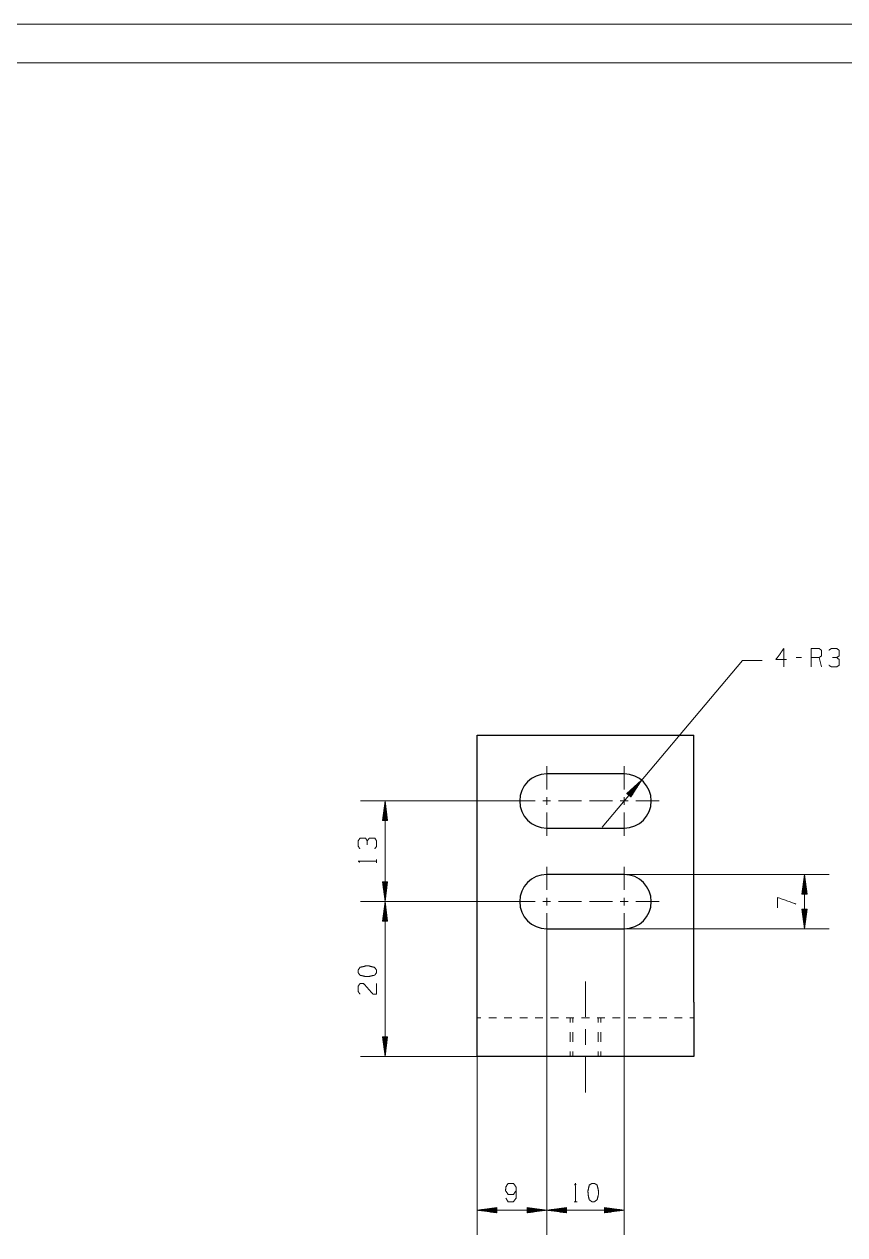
# Model space of a CAD drawing. Header units: millimetres. Extents: x 0 to 420, y 0 to 297.
# Drawn here: x 213.8 to 319.8, y 140.6 to 297 of the extents above; entities that cross this region are included whole.
import ezdxf

# ---------------------------------------------------------------- set-up
doc = ezdxf.new("R2010")
doc.units = ezdxf.units.MM
doc.layers.add('101', color=7, linetype='Continuous', true_color=0xffffff)

msp = doc.modelspace()

# ---------------------------------------------------------------- linework, layer by layer
at = {"layer": '101', "color": 133, "linetype": 'Continuous', "lineweight": 18}
for p, q in [((420, 297), (0, 297)), ((415, 292), (25, 292))]:
    msp.add_line(p, q, dxfattribs=at)
at = {"layer": '101', "color": 22, "linetype": 'Continuous', "lineweight": 18}
for p, q in [((288.43, 193.24), (306.59, 214.77)), ((306.59, 214.77), (309.13, 214.77)), ((293.54, 199.3), (291.65, 197.58)), ((291.85, 197.41), (293.11, 198.91)), ((291.89, 197.38), (293.4, 199.17)), ((291.93, 197.35), (293.44, 199.14)), ((291.97, 197.31), (293.23, 198.81)), ((292.16, 197.15), (293.54, 199.3)), ((291.65, 197.57), (291.68, 197.6)), ((291.65, 197.57), (291.68, 197.6)), ((291.65, 197.58), (292.16, 197.15)), ((291.69, 197.54), (291.96, 197.86)), ((291.73, 197.51), (292.25, 198.12)), ((291.77, 197.48), (292.54, 198.39)), ((291.81, 197.44), (292.83, 198.65)), ((292, 197.28), (293.02, 198.48)), ((292.04, 197.25), (292.81, 198.16)), ((292.08, 197.21), (292.6, 197.83)), ((292.12, 197.18), (292.39, 197.5)), ((292.16, 197.15), (292.18, 197.17)), ((292.16, 197.15), (292.18, 197.17)), ((276.79, 196.63), (257.22, 196.63)), ((260.4, 196.63), (260.06, 194.09)), ((260.27, 194.09), (260.27, 195.66)), ((260.32, 194.09), (260.32, 196.05)), ((260.37, 194.09), (260.37, 196.43)), ((260.4, 183.63), (260.4, 196.63)), ((260.73, 194.09), (260.4, 196.63)), ((260.42, 194.09), (260.42, 196.43)), ((260.47, 194.09), (260.47, 196.05)), ((260.52, 194.09), (260.52, 195.66)), ((260.06, 194.09), (260.73, 194.09)), ((260.07, 194.09), (260.07, 194.12)), ((260.07, 194.09), (260.07, 194.12)), ((260.12, 194.09), (260.12, 194.51)), ((260.17, 194.09), (260.17, 194.89)), ((260.22, 194.09), (260.22, 195.28)), ((260.57, 194.09), (260.57, 195.28)), ((260.62, 194.09), (260.62, 194.89)), ((260.68, 194.09), (260.68, 194.51)), ((260.73, 194.09), (260.73, 194.12)), ((260.73, 194.09), (260.73, 194.12)), ((260.73, 186.17), (260.06, 186.17)), ((260.06, 186.17), (260.4, 183.63)), ((260.07, 186.17), (260.07, 186.14)), ((260.07, 186.17), (260.07, 186.14)), ((260.12, 186.17), (260.12, 185.75)), ((260.17, 186.17), (260.17, 185.36)), ((260.22, 186.17), (260.22, 184.98)), ((260.27, 186.17), (260.27, 184.59)), ((260.32, 186.17), (260.32, 184.21)), ((260.37, 186.17), (260.37, 183.82)), ((260.4, 183.63), (260.73, 186.17)), ((260.42, 186.17), (260.42, 183.82)), ((260.47, 186.17), (260.47, 184.21)), ((260.52, 186.17), (260.52, 184.59)), ((260.57, 186.17), (260.57, 184.98)), ((260.62, 186.17), (260.62, 185.36)), ((260.68, 186.17), (260.68, 185.75)), ((260.73, 186.17), (260.73, 186.14)), ((260.73, 186.17), (260.73, 186.14)), ((291.29, 187.13), (317.75, 187.13)), ((314.58, 187.13), (314.24, 184.59)), ((314.45, 184.59), (314.45, 186.16)), ((314.5, 184.59), (314.5, 186.55)), ((314.55, 184.59), (314.55, 186.93)), ((314.58, 180.13), (314.58, 187.13)), ((314.91, 184.59), (314.58, 187.13)), ((314.6, 184.59), (314.6, 186.93)), ((314.65, 184.59), (314.65, 186.55)), ((314.7, 184.59), (314.7, 186.16)), ((314.24, 184.59), (314.91, 184.59)), ((314.25, 184.59), (314.25, 184.62)), ((314.25, 184.59), (314.25, 184.62)), ((314.3, 184.59), (314.3, 185.01)), ((314.35, 184.59), (314.35, 185.39)), ((314.4, 184.59), (314.4, 185.78)), ((314.75, 184.59), (314.75, 185.78)), ((314.81, 184.59), (314.81, 185.39)), ((314.86, 184.59), (314.86, 185.01)), ((314.91, 184.59), (314.91, 184.62)), ((314.91, 184.59), (314.91, 184.62)), ((276.79, 183.63), (257.22, 183.63)), ((276.79, 183.63), (257.22, 183.63)), ((260.4, 183.63), (260.06, 181.09)), ((260.32, 181.09), (260.32, 183.05)), ((260.37, 181.09), (260.37, 183.43)), ((260.4, 183.63), (260.4, 163.63)), ((260.73, 181.09), (260.4, 183.63)), ((260.42, 181.09), (260.42, 183.43)), ((260.47, 181.09), (260.47, 183.05)), ((260.12, 181.09), (260.12, 181.51)), ((260.17, 181.09), (260.17, 181.89)), ((260.22, 181.09), (260.22, 182.28)), ((260.27, 181.09), (260.27, 182.66)), ((260.52, 181.09), (260.52, 182.66)), ((260.57, 181.09), (260.57, 182.28)), ((260.62, 181.09), (260.62, 181.89)), ((260.68, 181.09), (260.68, 181.51)), ((314.91, 182.67), (314.24, 182.67)), ((314.24, 182.67), (314.58, 180.13)), ((314.25, 182.67), (314.25, 182.64)), ((314.25, 182.67), (314.25, 182.64)), ((314.3, 182.67), (314.3, 182.25)), ((314.35, 182.67), (314.35, 181.86)), ((314.4, 182.67), (314.4, 181.48)), ((314.45, 182.67), (314.45, 181.09)), ((314.5, 182.67), (314.5, 180.71)), ((314.55, 182.67), (314.55, 180.32)), ((314.58, 180.13), (314.91, 182.67)), ((314.6, 182.67), (314.6, 180.32)), ((314.65, 182.67), (314.65, 180.71)), ((314.7, 182.67), (314.7, 181.09)), ((314.75, 182.67), (314.75, 181.48)), ((314.81, 182.67), (314.81, 181.86)), ((314.86, 182.67), (314.86, 182.25)), ((314.91, 182.67), (314.91, 182.64)), ((314.91, 182.67), (314.91, 182.64)), ((260.06, 181.09), (260.73, 181.09)), ((260.07, 181.09), (260.07, 181.12)), ((260.07, 181.09), (260.07, 181.12)), ((260.73, 181.09), (260.73, 181.12)), ((260.73, 181.09), (260.73, 181.12)), ((291.29, 180.13), (317.75, 180.13)), ((281.29, 179.13), (281.29, 140.58)), ((281.29, 179.13), (281.29, 140.58)), ((291.29, 179.13), (291.29, 140.58)), ((260.73, 166.17), (260.06, 166.17)), ((260.06, 166.17), (260.4, 163.63)), ((260.07, 166.17), (260.07, 166.14)), ((260.07, 166.17), (260.07, 166.14)), ((260.12, 166.17), (260.12, 165.75)), ((260.17, 166.17), (260.17, 165.36)), ((260.22, 166.17), (260.22, 164.98)), ((260.27, 166.17), (260.27, 164.59)), ((260.32, 166.17), (260.32, 164.21)), ((260.37, 166.17), (260.37, 163.82)), ((260.4, 163.63), (260.73, 166.17)), ((260.42, 166.17), (260.42, 163.82)), ((260.47, 166.17), (260.47, 164.21)), ((260.52, 166.17), (260.52, 164.59)), ((260.57, 166.17), (260.57, 164.98)), ((260.62, 166.17), (260.62, 165.36)), ((260.68, 166.17), (260.68, 165.75)), ((260.73, 166.17), (260.73, 166.14)), ((260.73, 166.17), (260.73, 166.14)), ((272.29, 163.63), (257.22, 163.63)), ((272.29, 163.63), (272.29, 140.58)), ((274.83, 144.09), (272.29, 143.75)), ((274.83, 143.93), (273.64, 143.93)), ((274.83, 143.98), (274.02, 143.98)), ((274.83, 144.03), (274.41, 144.03)), ((274.83, 144.08), (274.8, 144.08)), ((274.83, 144.08), (274.8, 144.08)), ((274.83, 143.42), (274.83, 144.09)), ((281.29, 143.75), (278.75, 144.09)), ((278.75, 144.09), (278.75, 143.42)), ((278.75, 144.08), (278.78, 144.08)), ((278.75, 144.08), (278.78, 144.08)), ((278.75, 144.03), (279.17, 144.03)), ((278.75, 143.98), (279.55, 143.98)), ((278.75, 143.93), (279.94, 143.93)), ((283.83, 144.09), (281.29, 143.75)), ((283.83, 143.93), (282.64, 143.93)), ((283.83, 143.98), (283.02, 143.98)), ((283.83, 144.03), (283.41, 144.03)), ((283.83, 144.08), (283.8, 144.08)), ((283.83, 144.08), (283.8, 144.08)), ((283.83, 143.42), (283.83, 144.09)), ((291.29, 143.75), (288.75, 144.09)), ((288.75, 144.09), (288.75, 143.42)), ((288.75, 144.08), (288.78, 144.08)), ((288.75, 144.08), (288.78, 144.08)), ((288.75, 144.03), (289.17, 144.03)), ((288.75, 143.98), (289.55, 143.98)), ((288.75, 143.93), (289.94, 143.93)), ((272.29, 143.75), (274.83, 143.42)), ((272.29, 143.75), (281.29, 143.75)), ((274.83, 143.78), (272.48, 143.78)), ((274.83, 143.73), (272.48, 143.73)), ((274.83, 143.83), (272.87, 143.83)), ((274.83, 143.68), (272.87, 143.68)), ((274.83, 143.88), (273.25, 143.88)), ((274.83, 143.63), (273.25, 143.63)), ((274.83, 143.58), (273.64, 143.58)), ((274.83, 143.52), (274.02, 143.52)), ((274.83, 143.47), (274.41, 143.47)), ((274.83, 143.42), (274.8, 143.42)), ((274.83, 143.42), (274.8, 143.42)), ((278.75, 143.88), (280.32, 143.88)), ((278.75, 143.83), (280.71, 143.83)), ((278.75, 143.78), (281.09, 143.78)), ((278.75, 143.42), (281.29, 143.75)), ((278.75, 143.73), (281.09, 143.73)), ((278.75, 143.68), (280.71, 143.68)), ((278.75, 143.63), (280.32, 143.63)), ((278.75, 143.58), (279.94, 143.58)), ((278.75, 143.52), (279.55, 143.52)), ((278.75, 143.47), (279.17, 143.47)), ((278.75, 143.42), (278.78, 143.42)), ((278.75, 143.42), (278.78, 143.42)), ((281.29, 143.75), (283.83, 143.42)), ((281.29, 143.75), (291.29, 143.75)), ((283.83, 143.78), (281.48, 143.78)), ((283.83, 143.73), (281.48, 143.73)), ((283.83, 143.83), (281.87, 143.83)), ((283.83, 143.68), (281.87, 143.68)), ((283.83, 143.88), (282.25, 143.88)), ((283.83, 143.63), (282.25, 143.63)), ((283.83, 143.58), (282.64, 143.58)), ((283.83, 143.52), (283.02, 143.52)), ((283.83, 143.47), (283.41, 143.47)), ((283.83, 143.42), (283.8, 143.42)), ((283.83, 143.42), (283.8, 143.42)), ((288.75, 143.88), (290.32, 143.88)), ((288.75, 143.83), (290.71, 143.83)), ((288.75, 143.78), (291.09, 143.78)), ((288.75, 143.42), (291.29, 143.75)), ((288.75, 143.73), (291.09, 143.73)), ((288.75, 143.68), (290.71, 143.68)), ((288.75, 143.63), (290.32, 143.63)), ((288.75, 143.58), (289.94, 143.58)), ((288.75, 143.52), (289.55, 143.52)), ((288.75, 143.47), (289.17, 143.47)), ((288.75, 143.42), (288.78, 143.42)), ((288.75, 143.42), (288.78, 143.42))]:
    msp.add_line(p, q, dxfattribs=at)
at = {"layer": '101', "color": 72, "linetype": 'Continuous', "lineweight": 18}
for p, q in [((314.18, 215.16), (313.51, 215.16)), ((316.79, 213.96), (316.46, 215.16)), ((259.3, 188.65), (259.3, 189.07)), ((284.81, 144.85), (285.23, 144.85))]:
    msp.add_line(p, q, dxfattribs=at)
at = {"layer": '101', "color": 251, "linetype": 'Continuous', "lineweight": 25}
for p, q in [((272.29, 170.63), (272.29, 205.13)), ((272.29, 205.13), (300.29, 205.13)), ((300.29, 170.63), (300.29, 205.13)), ((291.29, 200.13), (281.29, 200.13)), ((281.29, 193.13), (291.29, 193.13)), ((291.29, 187.13), (281.29, 187.13)), ((281.29, 180.13), (291.29, 180.13)), ((300.29, 163.63), (272.29, 163.63))]:
    msp.add_line(p, q, dxfattribs=at)
at = {"layer": '101', "color": 151, "linetype": 'Continuous', "lineweight": 18}
for p, q in [((281.29, 198.13), (281.29, 201.13)), ((291.29, 198.13), (291.29, 201.13)), ((281.29, 196.13), (281.29, 197.13)), ((291.29, 196.13), (291.29, 197.13)), ((279.79, 196.63), (276.79, 196.63)), ((280.79, 196.63), (281.79, 196.63)), ((282.79, 196.63), (285.79, 196.63)), ((289.79, 196.63), (286.79, 196.63)), ((290.79, 196.63), (291.79, 196.63)), ((292.79, 196.63), (295.79, 196.63)), ((281.29, 195.13), (281.29, 192.13)), ((291.29, 195.13), (291.29, 192.13)), ((281.29, 185.13), (281.29, 188.13)), ((291.29, 185.13), (291.29, 188.13)), ((279.79, 183.63), (276.79, 183.63)), ((280.79, 183.63), (281.79, 183.63)), ((281.29, 183.13), (281.29, 184.13)), ((282.79, 183.63), (285.79, 183.63)), ((289.79, 183.63), (286.79, 183.63)), ((290.79, 183.63), (291.79, 183.63)), ((291.29, 183.13), (291.29, 184.13)), ((292.79, 183.63), (295.79, 183.63)), ((281.29, 182.13), (281.29, 179.13)), ((291.29, 182.13), (291.29, 179.13)), ((286.29, 165.12), (286.29, 167.13))]:
    msp.add_line(p, q, dxfattribs=at)
at = {"layer": '101', "color": 53, "linetype": 'Continuous', "lineweight": 18}
for p, q in [((272.29, 168.63), (272.79, 168.63)), ((273.79, 168.63), (274.79, 168.63)), ((275.79, 168.63), (276.79, 168.63)), ((277.79, 168.63), (278.79, 168.63)), ((279.79, 168.63), (280.79, 168.63)), ((281.79, 168.63), (282.79, 168.63)), ((283.79, 168.63), (284.79, 168.63)), ((284.29, 168), (284.29, 168.63)), ((284.64, 168.63), (284.64, 168)), ((285.79, 168.63), (286.79, 168.63)), ((287.79, 168.63), (288.79, 168.63)), ((287.94, 168), (287.94, 168.63)), ((288.29, 168), (288.29, 168.63)), ((289.79, 168.63), (290.79, 168.63)), ((291.79, 168.63), (292.79, 168.63)), ((293.79, 168.63), (294.79, 168.63)), ((295.79, 168.63), (296.79, 168.63)), ((297.79, 168.63), (298.79, 168.63)), ((299.79, 168.63), (300.29, 168.63)), ((284.29, 165.5), (284.29, 166.75)), ((284.64, 166.75), (284.64, 165.5)), ((287.94, 165.5), (287.94, 166.75)), ((288.29, 165.5), (288.29, 166.75)), ((284.29, 163.63), (284.29, 164.25)), ((284.64, 164.25), (284.64, 163.63)), ((287.94, 163.63), (287.94, 164.25)), ((288.29, 163.63), (288.29, 164.25))]:
    msp.add_line(p, q, dxfattribs=at)
at = {"layer": '101', "color": 251, "linetype": 'Continuous', "lineweight": 25}
for centre, start, end in [((281.29, 196.63), 90, 270), ((291.29, 196.63), 270, 90), ((281.29, 183.63), 90, 270), ((291.29, 183.63), 270, 90)]:
    msp.add_arc(centre, 3.5, start, end, dxfattribs=at)
at = {"layer": '101', "color": 22, "linetype": 'Continuous', "lineweight": 18}
msp.add_arc((291.29, 196.63), 3.5, 90, 92.0616, dxfattribs=at)
at = {"layer": '101', "color": 72, "linetype": 'Continuous', "lineweight": 18}
for points, knots in [([(312.24, 214.91), (310.9, 214.91), (311.91, 216.33), (311.91, 213.96)], [0, 0, 0.245869, 0.565294, 1, 1]), ([(315.45, 213.96), (315.45, 216.33), (316.46, 216.33), (316.79, 216.11), (316.79, 215.38), (316.46, 215.16), (315.45, 215.16)], [0, 0, 0.400951, 0.571036, 0.639277, 0.761672, 0.829916, 1, 1]), ([(318.74, 215.16), (319.07, 215.38), (319.07, 216.11), (318.74, 216.33), (318.05, 216.33), (317.71, 216.11)], [0, 0, 0.153876, 0.429854, 0.583725, 0.846122, 1, 1]), ([(317.73, 214.18), (318.05, 213.96), (318.74, 213.96), (319.07, 214.18), (319.07, 214.91), (318.74, 215.16), (318.22, 215.16)], [0, 0, 0.124124, 0.343691, 0.472446, 0.703377, 0.836727, 1, 1]), ([(258.1, 191.47), (257.88, 191.81), (257.15, 191.81), (256.93, 191.47), (256.93, 190.78), (257.15, 190.45)], [0, 0, 0.153872, 0.429851, 0.583723, 0.846122, 1, 1]), ([(259.08, 190.46), (259.3, 190.78), (259.3, 191.47), (259.08, 191.81), (258.35, 191.81), (258.1, 191.47), (258.1, 190.96)], [0, 0, 0.124123, 0.343689, 0.472444, 0.703374, 0.836728, 1, 1]), ([(257.13, 188.72), (256.93, 188.86), (259.3, 188.86)], [0, 0, 0.093493, 1, 1]), ([(313.48, 183.32), (311.11, 184.17), (311.11, 182.82)], [0, 0, 0.65247, 1, 1]), ([(259.3, 174.79), (259.05, 175.13), (258.35, 175.31), (257.88, 175.31), (257.15, 175.13), (256.93, 174.79), (256.93, 174.46), (257.15, 174.12), (257.88, 173.95), (258.35, 173.96), (259.05, 174.12), (259.3, 174.46), (259.3, 174.79)], [0, 0, 0.067525, 0.183969, 0.260583, 0.380943, 0.446139, 0.500306, 0.565503, 0.685862, 0.762529, 0.878308, 0.945834, 1, 1]), ([(257.15, 171.69), (256.93, 172), (256.93, 172.69), (257.15, 173.03), (257.63, 173.03), (258.83, 171.67), (259.3, 171.69), (259.3, 173.03)], [0, 0, 0.069692, 0.192977, 0.265273, 0.350228, 0.674739, 0.759753, 1, 1]), ([(275.99, 145.32), (276.3, 144.85), (276.99, 144.85), (277.33, 145.32), (277.33, 146.75), (276.99, 147.22), (276.3, 147.22), (275.99, 146.75), (275.97, 146.27), (276.3, 145.8), (276.99, 145.8), (277.33, 146.27)], [0, 0, 0.076855, 0.169524, 0.247728, 0.439296, 0.5175, 0.610168, 0.687023, 0.750924, 0.829128, 0.921796, 1, 1]), ([(284.88, 147.02), (285.02, 147.22), (285.02, 144.85)], [0, 0, 0.093491, 1, 1]), ([(287.45, 144.85), (287.79, 145.1), (287.97, 145.8), (287.97, 146.27), (287.79, 147), (287.45, 147.22), (287.12, 147.22), (286.78, 147), (286.61, 146.27), (286.62, 145.8), (286.78, 145.1), (287.12, 144.85), (287.45, 144.85)], [0, 0, 0.067527, 0.183973, 0.260585, 0.380944, 0.446144, 0.500307, 0.565506, 0.685865, 0.76253, 0.87831, 0.945837, 1, 1])]:
    msp.add_open_spline(points, degree=1, knots=knots, dxfattribs=at)
at = {"layer": '101', "color": 151, "linetype": 'Continuous', "lineweight": 18}
for points, knots in [([(286.29, 168.72), (286.29, 170.13), (286.29, 173.3)], [0, 0, 0.307403, 1, 1]), ([(286.29, 158.95), (286.29, 162.13), (286.29, 163.54)], [0, 0, 0.692595, 1, 1])]:
    msp.add_open_spline(points, degree=1, knots=knots, dxfattribs=at)
at = {"layer": '101', "color": 251, "linetype": 'Continuous', "lineweight": 25}
for points, knots in [([(272.29, 163.63), (272.29, 163.73), (272.29, 164.57), (272.29, 166.13), (272.29, 168.23), (272.29, 170.63)], [0, 0, 0.015193, 0.133975, 0.357213, 0.65798, 1, 1]), ([(300.29, 170.63), (300.29, 169.41), (300.29, 167.13), (300.29, 165.27), (300.29, 164.05), (300.29, 163.63)], [0, 0, 0.173648, 0.499999, 0.766044, 0.939692, 1, 1])]:
    msp.add_open_spline(points, degree=1, knots=knots, dxfattribs=at)

doc.saveas('drawing.dxf')
